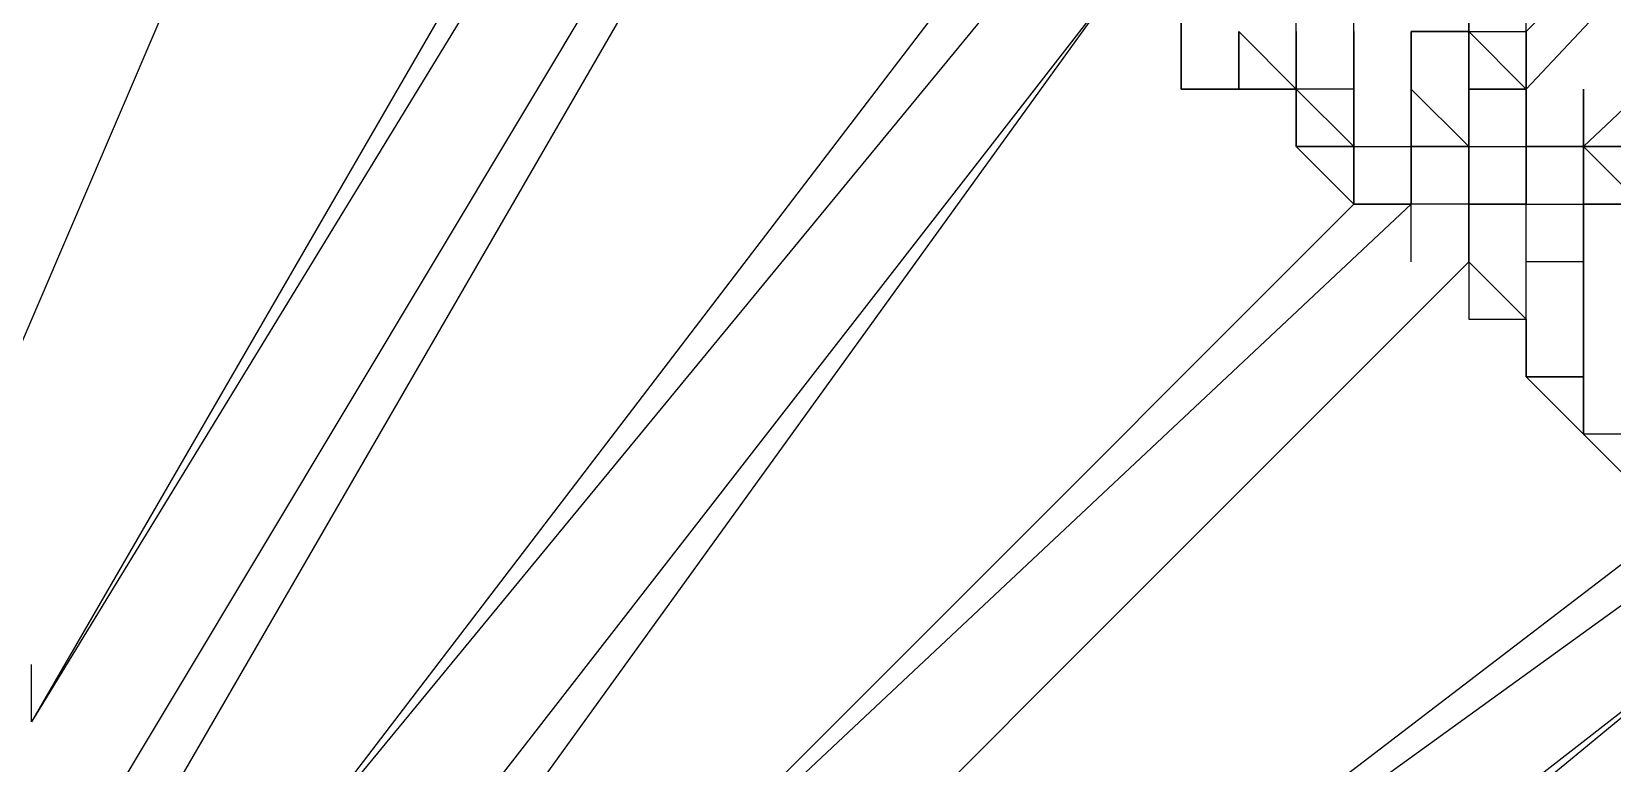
# Model space of a CAD drawing. Header units: inches. Extents: x 3324238 to 135265466, y -1036581 to 20094598.
# Drawn here: x 3353731.134 to 3353733.35, y -519023.068 to -519022.043 of the extents above; entities that cross this region are included whole.
import ezdxf

# ---------------------------------------------------------------- set-up
doc = ezdxf.new("R2010")
doc.units = ezdxf.units.IN
doc.header["$MEASUREMENT"] = 0
doc.layers.add('PDF_Geometry', color=7, linetype='Continuous')

msp = doc.modelspace()

# ---------------------------------------------------------------- linework, layer by layer
at = {"layer": 'PDF_Geometry', "color": 32, "lineweight": 13, "true_color": 0xdd6e00}
msp.add_lwpolyline([(3353740.2386, -519026.0718, 1.00015), (3353717.3563, -519026.0718), (3353717.3563, -519077.0734)], format="xyb", dxfattribs=at)
at = {"layer": 'PDF_Geometry', "lineweight": 25}
for points in [[(3353733.0677, -519019.7066), (3353733.0677, -519019.6261), (3353732.1814, -519021.3181), (3353732.1009, -519021.3181), (3353732.1009, -519021.3986), (3353732.0203, -519021.3986), (3353732.0203, -519021.3181), (3353732.0203, -519021.3986), (3353732.0203, -519021.4792), (3353732.0203, -519021.3986), (3353732.0203, -519021.3181), (3353732.0203, -519021.3986), (3353732.0203, -519021.4792), (3353731.134, -519023.0101)], [(3353733.2289, -519022.4461), (3353733.1483, -519022.3655), (3353733.1483, -519022.4461), (3353733.2289, -519022.4461), (3353733.1483, -519022.3655), (3353733.1483, -519022.2849), (3353733.1483, -519022.2043), (3353733.0677, -519022.2043), (3353733.1483, -519022.2043), (3353733.1483, -519022.2849), (3353733.1483, -519022.2043), (3353733.0677, -519022.2043), (3353733.1483, -519022.2043), (3353733.1483, -519022.1238), (3353733.1483, -519022.0432), (3353733.2289, -519022.0432), (3353733.2289, -519022.1238), (3353734.518, -519020.754), (3353734.5986, -519020.754), (3353734.5986, -519020.8346), (3353734.6792, -519020.8346), (3353734.6792, -519020.9152), (3353734.6792, -519020.8346)], [(3353733.1483, -519021.9626), (3353733.1483, -519022.0432), (3353733.1483, -519021.9626), (3353733.1483, -519022.0432), (3353733.0677, -519022.0432), (3353733.1483, -519022.0432), (3353733.2289, -519022.0432), (3353733.2289, -519022.1238), (3353733.2289, -519022.0432), (3353734.518, -519020.754)], [(3353734.6792, -519020.9152), (3353733.3094, -519022.2043), (3353733.3094, -519022.1238), (3353733.3094, -519022.2043), (3353733.3094, -519022.1238), (3353733.3094, -519022.2043), (3353733.3094, -519022.2849), (3353733.3094, -519022.2043), (3353733.39, -519022.2043), (3353733.39, -519022.2849), (3353733.3094, -519022.2849), (3353733.3094, -519022.3655), (3353733.3094, -519022.4461), (3353733.3094, -519022.5266), (3353733.3094, -519022.4461), (3353733.3094, -519022.5266), (3353733.2289, -519022.5266), (3353733.2289, -519022.4461), (3353733.2289, -519022.3655)], [(3353730.8923, -519023.0101), (3353731.6174, -519021.3181), (3353731.6174, -519021.2375), (3353731.6174, -519021.3181), (3353731.6174, -519021.2375), (3353731.6174, -519021.3181), (3353731.6174, -519021.2375), (3353731.6174, -519021.1569), (3353731.6174, -519021.0763), (3353731.6174, -519021.1569), (3353731.6174, -519021.2375), (3353731.6174, -519021.1569), (3353731.6174, -519021.2375), (3353731.6174, -519021.1569), (3353731.6174, -519021.0763), (3353731.6174, -519020.9958), (3353731.6174, -519021.0763), (3353731.6174, -519020.9958), (3353731.6174, -519021.0763), (3353731.6174, -519020.9958), (3353731.6174, -519021.0763), (3353731.6174, -519020.9958)], [(3353730.8923, -519023.0101), (3353731.6174, -519021.3181)], [(3353732.0203, -519021.5598), (3353731.134, -519023.0101)], [(3353731.2146, -519023.1712), (3353732.1815, -519021.5598)], [(3353731.2952, -519023.1712), (3353732.1815, -519021.6403)], [(3353732.5037, -519021.8821), (3353731.4563, -519023.2518), (3353732.5843, -519021.8821)], [(3353733.0677, -519021.8821), (3353733.0677, -519021.9626), (3353733.1483, -519021.9626), (3353733.1483, -519022.0432), (3353733.1483, -519022.1238), (3353733.2289, -519022.1238), (3353733.2289, -519022.0432), (3353733.2289, -519021.9626)], [(3353732.6649, -519021.9626), (3353731.5369, -519023.4129)], [(3353731.6174, -519023.4129), (3353732.6649, -519021.9626)], [(3353732.9872, -519022.2849), (3353732.9872, -519022.2043), (3353732.9872, -519022.2849), (3353732.9872, -519022.2043), (3353732.9066, -519022.2043), (3353732.9066, -519022.1238), (3353732.826, -519022.1238), (3353732.9066, -519022.1238), (3353732.9066, -519022.0432), (3353732.9066, -519021.9626)], [(3353732.9872, -519022.0432), (3353732.9872, -519022.1238), (3353732.9872, -519022.0432), (3353732.9872, -519021.9626)], [(3353732.826, -519022.0432), (3353732.826, -519022.1238), (3353732.9066, -519022.1238), (3353732.9066, -519022.0432)], [(3353732.826, -519022.0432), (3353732.826, -519022.1238), (3353732.9066, -519022.1238), (3353732.9066, -519022.0432), (3353732.9066, -519022.1238), (3353732.9066, -519022.0432), (3353732.9066, -519022.1238), (3353732.9066, -519022.0432), (3353732.9066, -519022.1238), (3353732.9066, -519022.0432), (3353732.9066, -519022.1238), (3353732.9066, -519022.0432), (3353732.9066, -519022.1238), (3353732.9066, -519022.2043), (3353732.9066, -519022.1238), (3353732.9066, -519022.2043), (3353732.9872, -519022.2849), (3353732.9872, -519022.2043), (3353732.9872, -519022.1238), (3353732.9066, -519022.1238), (3353732.9066, -519022.0432)], [(3353732.826, -519022.0432), (3353732.826, -519022.1238), (3353732.826, -519022.0432), (3353732.9066, -519022.1238), (3353732.9872, -519022.2043), (3353733.0677, -519022.2043), (3353733.1483, -519022.2043), (3353733.1483, -519022.2849), (3353733.2289, -519022.2849), (3353733.3094, -519022.2849), (3353733.3094, -519022.2043), (3353733.39, -519022.2849), (3353733.4706, -519022.3655), (3353733.4706, -519022.2849), (3353733.4706, -519022.3655), (3353733.4706, -519022.2849), (3353733.4706, -519022.3655), (3353733.39, -519022.3655), (3353733.39, -519022.2849), (3353733.4706, -519022.2849), (3353733.4706, -519022.3655), (3353733.39, -519022.3655), (3353733.39, -519022.2849)], [(3353733.39, -519022.6072), (3353733.3094, -519022.6072), (3353733.3094, -519022.5266), (3353733.3094, -519022.4461), (3353733.3094, -519022.3655), (3353733.2289, -519022.3655), (3353733.2289, -519022.2849), (3353733.1483, -519022.2849), (3353733.0677, -519022.2849), (3353732.9872, -519022.2849), (3353732.9872, -519022.2043), (3353732.9066, -519022.2043), (3353732.9872, -519022.2043), (3353732.9872, -519022.1238), (3353732.9872, -519022.2043), (3353732.9872, -519022.1238), (3353732.9872, -519022.2043), (3353732.9066, -519022.2043), (3353732.9066, -519022.1238), (3353732.9066, -519022.2043), (3353732.9872, -519022.2043), (3353732.9872, -519022.1238), (3353732.9872, -519022.2043), (3353733.0677, -519022.2043), (3353733.0677, -519022.2849), (3353733.0677, -519022.2043), (3353733.0677, -519022.1238), (3353733.0677, -519022.2043), (3353733.0677, -519022.1238), (3353733.0677, -519022.0432), (3353733.0677, -519022.1238), (3353733.0677, -519022.2043), (3353733.0677, -519022.1238), (3353733.1483, -519022.2043), (3353733.1483, -519022.2849), (3353733.0677, -519022.2849), (3353733.0677, -519022.2043), (3353733.1483, -519022.2043), (3353733.1483, -519022.2849), (3353733.1483, -519022.2043), (3353733.1483, -519022.2849), (3353733.1483, -519022.3655), (3353733.1483, -519022.2849), (3353733.1483, -519022.3655), (3353733.1483, -519022.2849), (3353733.1483, -519022.3655)], [(3353732.9066, -519022.1238), (3353732.9066, -519022.0432)], [(3353732.9066, -519022.1238), (3353732.9066, -519022.0432)], [(3353732.9066, -519022.1238), (3353732.9066, -519022.0432)], [(3353733.1483, -519022.0432), (3353733.2289, -519022.1238), (3353733.2289, -519022.0432)], [(3353733.1483, -519022.1238), (3353733.1483, -519022.0432)], [(3353733.1483, -519022.1238), (3353733.1483, -519022.0432)], [(3353733.2289, -519022.0432), (3353733.2289, -519022.1238), (3353733.1483, -519022.1238), (3353733.1483, -519022.2043), (3353733.1483, -519022.2849), (3353733.1483, -519022.2043), (3353733.1483, -519022.1238), (3353733.2289, -519022.1238), (3353733.2289, -519022.2043), (3353733.3094, -519022.2043), (3353733.2289, -519022.2043), (3353733.2289, -519022.1238), (3353733.2289, -519022.2043), (3353733.2289, -519022.1238), (3353733.2289, -519022.2043), (3353733.2289, -519022.2849), (3353733.2289, -519022.2043), (3353733.2289, -519022.2849), (3353733.2289, -519022.2043), (3353733.2289, -519022.2849), (3353733.2289, -519022.2043), (3353733.2289, -519022.1238), (3353733.2289, -519022.0432), (3353733.2289, -519022.1238), (3353733.2289, -519022.0432), (3353733.2289, -519022.1238), (3353733.2289, -519022.2043), (3353733.2289, -519022.1238), (3353733.2289, -519022.2043), (3353733.2289, -519022.2849), (3353733.1483, -519022.2849), (3353733.1483, -519022.2043), (3353733.2289, -519022.2043), (3353733.2289, -519022.2849), (3353733.2289, -519022.2043), (3353733.2289, -519022.2849), (3353733.3094, -519022.2849), (3353733.3094, -519022.2043), (3353733.3094, -519022.2849), (3353733.3094, -519022.2043), (3353733.3094, -519022.2849), (3353733.3094, -519022.2043), (3353733.3094, -519022.2849), (3353733.3094, -519022.3655), (3353733.3094, -519022.4461), (3353733.3094, -519022.5266), (3353733.3094, -519022.6072), (3353733.39, -519022.6878)], [(3353731.9397, -519023.6546), (3353731.9397, -519023.7352), (3353731.9397, -519023.8158), (3353731.9397, -519023.7352), (3353731.8591, -519023.7352), (3353731.8591, -519023.6546), (3353733.1483, -519022.3655), (3353733.1483, -519022.2849), (3353733.1483, -519022.2043), (3353733.1483, -519022.1238), (3353733.1483, -519022.2043), (3353733.1483, -519022.2849), (3353733.2289, -519022.2849), (3353733.3094, -519022.2849), (3353733.3094, -519022.2043), (3353733.3094, -519022.2849)], [(3353732.9066, -519022.1238), (3353732.826, -519022.1238), (3353732.9066, -519022.1238)], [(3353732.9066, -519022.1238), (3353732.9066, -519022.2043)], [(3353732.9066, -519022.1238), (3353732.9066, -519022.2043)], [(3353732.9871, -519022.1238), (3353732.9066, -519022.1238)], [(3353732.9872, -519022.2043), (3353732.9872, -519022.1238)], [(3353732.9872, -519022.2043), (3353732.9872, -519022.1238)], [(3353732.9872, -519022.2043), (3353732.9872, -519022.1238)], [(3353732.9872, -519022.2043), (3353732.9872, -519022.1238)], [(3353732.9872, -519022.2043), (3353732.9872, -519022.1238)], [(3353732.9872, -519022.2043), (3353732.9872, -519022.1238)], [(3353732.9872, -519022.2044), (3353732.9872, -519022.1238)], [(3353733.0677, -519022.2043), (3353733.0677, -519022.1238)], [(3353733.0677, -519022.2043), (3353733.0677, -519022.1238)], [(3353733.1483, -519022.2043), (3353733.1483, -519022.1238)], [(3353733.2289, -519022.2043), (3353733.2289, -519022.1238)], [(3353733.2289, -519022.2849), (3353733.2289, -519022.2043), (3353733.2289, -519022.1238)], [(3353733.2289, -519022.2849), (3353733.2289, -519022.2044), (3353733.2289, -519022.1238)], [(3353733.39, -519022.2043), (3353733.3094, -519022.2043), (3353733.3094, -519022.1238), (3353733.3094, -519022.2043), (3353733.39, -519022.2043)], [(3353733.3094, -519022.2849), (3353733.3094, -519022.2043), (3353733.3094, -519022.1238)], [(3353731.7786, -519023.4935), (3353733.0677, -519022.2849), (3353733.0677, -519022.2043)], [(3353732.9871, -519022.2849), (3353732.9871, -519022.2043)], [(3353732.9872, -519022.2849), (3353732.9872, -519022.2044)], [(3353733.0677, -519022.3655), (3353733.0677, -519022.2849), (3353733.0677, -519022.2043)], [(3353733.0677, -519022.2043), (3353733.0677, -519022.2849)], [(3353733.0677, -519022.2849), (3353733.0677, -519022.2043)], [(3353733.0677, -519022.2043), (3353733.0677, -519022.2849)], [(3353733.1483, -519022.2849), (3353733.1483, -519022.2043)], [(3353733.1483, -519022.2849), (3353733.1483, -519022.2043)], [(3353733.1483, -519022.2849), (3353733.1483, -519022.2044)], [(3353733.1483, -519022.2849), (3353733.1483, -519022.2044)], [(3353733.2289, -519022.2849), (3353733.2289, -519022.2043)], [(3353733.39, -519022.7683), (3353733.39, -519022.6878), (3353733.4706, -519022.6878), (3353733.4706, -519022.6072), (3353733.4706, -519022.6878), (3353733.4706, -519022.6072), (3353733.4706, -519022.6878), (3353733.4706, -519022.7683), (3353733.4706, -519022.6878), (3353733.39, -519022.6072), (3353733.39, -519022.6878), (3353733.39, -519022.6072), (3353733.39, -519022.6878), (3353733.39, -519022.6072), (3353733.39, -519022.6878), (3353733.39, -519022.6072), (3353733.3094, -519022.6072), (3353733.2289, -519022.5266), (3353733.3094, -519022.5266), (3353733.3094, -519022.4461), (3353733.3094, -519022.3655), (3353733.3094, -519022.2849), (3353733.3094, -519022.2043)], [(3353733.2289, -519022.2849), (3353733.2289, -519022.2043)], [(3353733.2289, -519022.2849), (3353733.2289, -519022.2044)], [(3353733.3094, -519022.3655), (3353733.3094, -519022.2849), (3353733.3094, -519022.2043)], [(3353733.3095, -519022.2849), (3353733.3095, -519022.2043)], [(3353733.3095, -519022.2849), (3353733.3095, -519022.2043)], [(3353732.9872, -519022.2849), (3353731.7786, -519023.4935), (3353731.7786, -519023.4129)], [(3353733.0677, -519022.2849), (3353732.9872, -519022.2849), (3353733.0677, -519022.2849)], [(3353732.9872, -519022.2849), (3353733.0677, -519022.2849)], [(3353733.1483, -519022.3655), (3353733.1483, -519022.2849)], [(3353731.8592, -519023.6546), (3353733.1483, -519022.3655)], [(3353733.2289, -519022.4461), (3353733.2289, -519022.3655)], [(3353733.3094, -519022.3655), (3353733.3094, -519022.4461)], [(3353733.2289, -519022.5266), (3353733.2289, -519022.4461), (3353733.2289, -519022.5266)], [(3353733.2289, -519022.5266), (3353733.2289, -519022.4461)], [(3353733.3094, -519022.5266), (3353733.3094, -519022.4461)], [(3353733.3094, -519022.5266), (3353733.3094, -519022.4461), (3353733.3094, -519022.5266)], [(3353733.3094, -519022.5266), (3353733.3094, -519022.6072)], [(3353733.3094, -519022.6072), (3353733.3094, -519022.5266)], [(3353733.3094, -519022.6072), (3353733.3094, -519022.5266)], [(3353733.3094, -519022.6072), (3353733.3094, -519022.5266)], [(3353733.3095, -519022.6072), (3353733.3095, -519022.5266)], [(3353733.39, -519022.6072), (3353733.3094, -519022.6072), (3353733.39, -519022.6878)], [(3353733.39, -519022.7683), (3353732.0203, -519023.8158), (3353733.4706, -519022.7683)], [(3353732.1009, -519023.9769), (3353733.5512, -519022.8489)], [(3353733.5512, -519022.8489), (3353732.1814, -519023.9769), (3353732.1814, -519024.0575), (3353732.1814, -519023.9769), (3353732.1814, -519024.0575), (3353732.1814, -519024.1381), (3353732.262, -519024.1381), (3353732.1814, -519024.1381), (3353732.1814, -519024.2186), (3353732.262, -519024.1381), (3353732.262, -519024.0575)], [(3353731.134, -519023.0101), (3353731.134, -519022.9295)]]:
    msp.add_lwpolyline(points, dxfattribs=at)
for points in [[(3353732.7454, -519021.9626), (3353732.7454, -519022.0432), (3353732.7454, -519022.1238), (3353732.826, -519022.1238), (3353732.7454, -519022.1238), (3353732.7454, -519022.0432)], [(3353732.9872, -519022.1238), (3353732.9872, -519022.2043)], [(3353732.9872, -519022.1238), (3353732.9872, -519022.2043)], [(3353733.0677, -519022.1238), (3353733.0677, -519022.2043)], [(3353733.0677, -519022.1238), (3353733.0677, -519022.2043)], [(3353733.1483, -519022.2043), (3353733.1483, -519022.2849), (3353733.1483, -519022.2043), (3353733.1483, -519022.1238)], [(3353733.2289, -519022.2043), (3353733.2289, -519022.2849), (3353733.2289, -519022.2043), (3353733.2289, -519022.1238), (3353733.2289, -519022.2043), (3353733.2289, -519022.1238)], [(3353733.2289, -519022.1238), (3353733.2289, -519022.2043)], [(3353732.9872, -519022.2043), (3353732.9066, -519022.2043), (3353732.9872, -519022.2849)], [(3353733.4706, -519022.3655), (3353733.4706, -519022.2849), (3353733.39, -519022.2849), (3353733.39, -519022.2043), (3353733.39, -519022.2849), (3353733.3094, -519022.2849), (3353733.39, -519022.2849), (3353733.39, -519022.3655), (3353733.4706, -519022.3655), (3353733.4706, -519022.4461)], [(3353733.3094, -519022.5266), (3353733.3094, -519022.6072)], [(3353733.3094, -519022.6072), (3353733.3094, -519022.5266)]]:
    msp.add_lwpolyline(points, close=True, dxfattribs=at)
at = {"layer": 'PDF_Geometry', "color": 32, "lineweight": 13, "true_color": 0xdd6e00}
msp.add_arc((3353728.7974, -519026.0638), 11.9246, 359.96181, 180.03819, dxfattribs=at)

doc.saveas('drawing.dxf')
